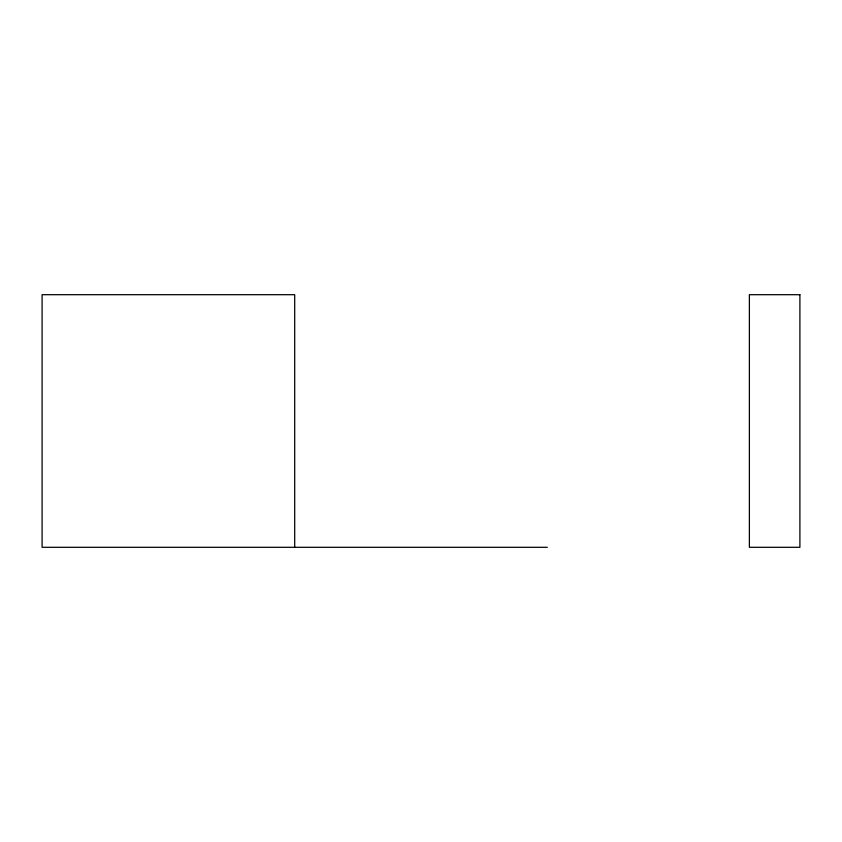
<?xml version="1.0" encoding="UTF-8"?>
<svg xmlns="http://www.w3.org/2000/svg" width="842" height="842" viewBox="0 0 842 842"><rect width="100%" height="100%" fill="white"/><g stroke="black" fill="none" stroke-linecap="round" stroke-linejoin="round"><path stroke-width="1.26" d="M547.3 547.3L42.1 547.3L42.1 294.7L294.7 294.7L294.7 547.3M799.9 294.7L749.38 294.7L749.38 547.3L799.9 547.3L799.9 294.7"/></g></svg>
